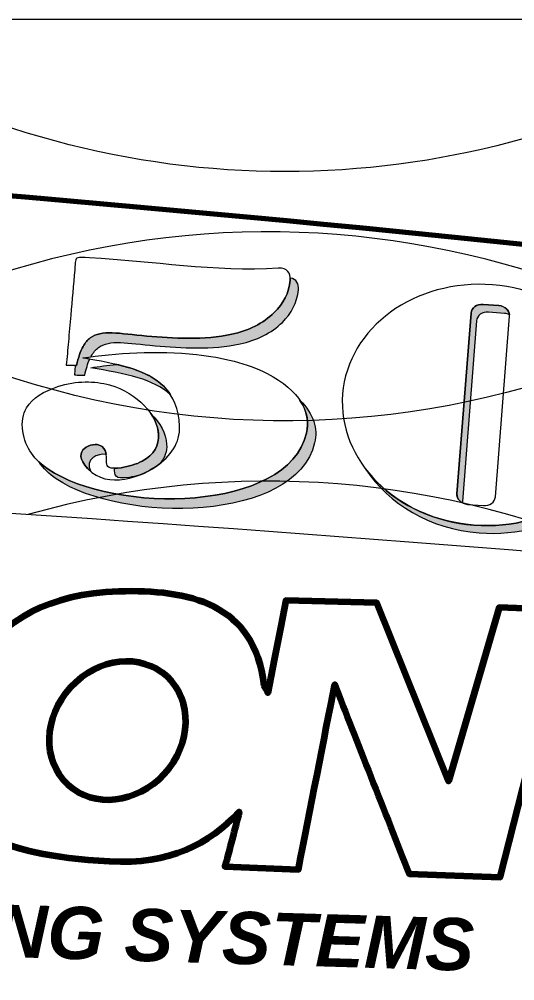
# Model space of a CAD drawing. Header units: inches. Extents: x 0 to 48, y -19.6 to 10.
# Drawn here: x 33.261 to 34.892, y 6.836 to 10 of the extents above; entities that cross this region are included whole.
import ezdxf

# ---------------------------------------------------------------- set-up
doc = ezdxf.new("R2010")
doc.units = ezdxf.units.IN
doc.header["$MEASUREMENT"] = 0
doc.layers.add('Layer 1', color=7, linetype='Continuous')

msp = doc.modelspace()

# ---------------------------------------------------------------- hatches: boundary and pattern name
at = {"layer": 'Layer 1', "true_color": 0x231f20}
h = msp.add_hatch(color=250, dxfattribs=at)
edge = h.paths.add_edge_path()
edge.add_spline(control_points=[(33.5816, 8.864), (33.5518, 8.8611), (33.5234, 8.8575), (33.4971, 8.8535), (33.5508, 8.8437), (33.6044, 8.835), (33.652, 8.8206), (33.6937, 8.8079), (33.7307, 8.7908), (33.759, 8.7646), (33.7298, 8.8099), (33.6818, 8.8353), (33.6251, 8.8526), (33.6111, 8.8568), (33.5965, 8.8606), (33.5816, 8.864)], knot_values=[0, 0, 0, 0, 1, 1, 1, 2, 2, 2, 3, 3, 3, 4, 4, 4, 5, 5, 5, 5], degree=3, periodic=1)
edge = h.paths.add_edge_path()
edge.add_spline(control_points=[(33.3253, 8.5445), (33.34, 8.5221), (33.3598, 8.5035), (33.383, 8.4879), (33.6007, 8.3404), (34.1722, 8.3451), (34.2333, 8.6063), (34.2442, 8.6526), (34.2305, 8.7015), (34.185, 8.7459), (34.2087, 8.7106), (34.2148, 8.6737), (34.2065, 8.6382), (34.1453, 8.3771), (33.5739, 8.3723), (33.3561, 8.5198), (33.345, 8.5273), (33.3347, 8.5355), (33.3253, 8.5445)], knot_values=[0, 0, 0, 0, 1, 1, 1, 2, 2, 2, 3, 3, 3, 4, 4, 4, 5, 5, 5, 6, 6, 6, 6], degree=3, periodic=1)
edge = h.paths.add_edge_path()
edge.add_spline(control_points=[(33.6235, 8.4926), (33.6347, 8.4944), (33.6458, 8.4968), (33.6566, 8.4999), (33.6771, 8.5078), (33.6964, 8.5182), (33.7132, 8.5298), (33.7168, 8.5323), (33.7204, 8.5349), (33.7239, 8.5376), (33.7407, 8.5561), (33.7476, 8.5787), (33.7462, 8.6024), (33.7441, 8.6362), (33.7253, 8.6725), (33.694, 8.703), (33.7091, 8.6807), (33.7179, 8.657), (33.7193, 8.6344), (33.7214, 8.5993), (33.7053, 8.5668), (33.6661, 8.5461), (33.6456, 8.5354), (33.6211, 8.5285), (33.5967, 8.5246), (33.588, 8.5232), (33.581, 8.5225), (33.5751, 8.5224), (33.575, 8.5007), (33.5719, 8.4844), (33.6235, 8.4926)], knot_values=[0, 0, 0, 0, 1, 1, 1, 2, 2, 2, 3, 3, 3, 4, 4, 4, 5, 5, 5, 6, 6, 6, 7, 7, 7, 8, 8, 8, 9, 9, 9, 10, 10, 10, 10], degree=3, periodic=1)
edge = h.paths.add_edge_path()
edge.add_spline(control_points=[(33.4429, 8.8298), (33.4429, 8.8298), (33.4457, 8.8612), (33.4457, 8.8612), (33.4457, 8.8612), (33.4496, 8.861), (33.4496, 8.861), (33.4556, 8.8876), (33.4626, 8.908), (33.4712, 8.9234), (33.478, 8.9356), (33.4858, 8.9448), (33.4947, 8.9515), (33.5318, 8.9795), (33.5891, 8.9657), (33.6813, 8.9576), (33.7668, 8.9502), (33.8704, 8.944), (33.9611, 8.9636), (34.0141, 8.975), (34.0644, 8.9995), (34.1003, 9.0346), (34.1297, 9.0635), (34.1493, 9.0997), (34.1527, 9.1418), (34.1529, 9.1441), (34.1529, 9.1463), (34.1529, 9.1485), (34.1741, 9.1453), (34.1811, 9.1289), (34.1796, 9.1099), (34.1762, 9.0677), (34.1565, 9.0316), (34.1271, 9.0027), (34.0913, 8.9675), (34.041, 8.9431), (33.988, 8.9316), (33.8973, 8.912), (33.7937, 8.9182), (33.7082, 8.9257), (33.6159, 8.9337), (33.5587, 8.9476), (33.5215, 8.9195), (33.5126, 8.9128), (33.5049, 8.9037), (33.4981, 8.8915), (33.4981, 8.8915), (33.4969, 8.8893), (33.4969, 8.8893), (33.4878, 8.8881), (33.4789, 8.8868), (33.4702, 8.8855), (33.4702, 8.8855), (33.493, 8.8813), (33.493, 8.8813), (33.4867, 8.8674), (33.4812, 8.8502), (33.4765, 8.829), (33.4712, 8.8294), (33.4658, 8.8294), (33.4605, 8.8294), (33.4546, 8.8294), (33.4488, 8.8294), (33.4429, 8.8298)], knot_values=[0, 0, 0, 0, 1, 1, 1, 2, 2, 2, 3, 3, 3, 4, 4, 4, 5, 5, 5, 6, 6, 6, 7, 7, 7, 8, 8, 8, 9, 9, 9, 10, 10, 10, 11, 11, 11, 12, 12, 12, 13, 13, 13, 14, 14, 14, 15, 15, 15, 16, 16, 16, 17, 17, 17, 18, 18, 18, 19, 19, 19, 20, 20, 20, 21, 21, 21, 21], degree=3, periodic=1)
edge = h.paths.add_edge_path()
edge.add_spline(control_points=[(33.4968, 8.5115), (33.4746, 8.5534), (33.5204, 8.5728), (33.5476, 8.5679), (33.5463, 8.5767), (33.5429, 8.5857), (33.5342, 8.5939), (33.5139, 8.6129), (33.4333, 8.5913), (33.4766, 8.5329), (33.4828, 8.5246), (33.4895, 8.5175), (33.4968, 8.5115)], knot_values=[0, 0, 0, 0, 0.013889, 0.013889, 0.013889, 0.027778, 0.027778, 0.027778, 0.041667, 0.041667, 0.041667, 0.055556, 0.055556, 0.055556, 0.055556], degree=3, periodic=0)
edge.add_line((33.4968, 8.5115), (33.4968, 8.5115))
h = msp.add_hatch(color=250, dxfattribs=at)
edge = h.paths.add_edge_path()
edge.add_spline(control_points=[(35.1925, 8.9164), (35.2468, 8.8453), (35.2756, 8.7594), (35.2686, 8.6692), (35.2515, 8.4509), (35.0306, 8.2901), (34.775, 8.31), (34.6127, 8.3227), (34.4755, 8.4053), (34.4014, 8.5198), (34.4785, 8.4186), (34.6071, 8.3472), (34.7571, 8.3355), (35.0126, 8.3155), (35.2336, 8.4764), (35.2507, 8.6947), (35.2569, 8.7744), (35.2351, 8.8507), (35.1925, 8.9164)], knot_values=[0, 0, 0, 0, 1, 1, 1, 2, 2, 2, 3, 3, 3, 4, 4, 4, 5, 5, 5, 6, 6, 6, 6], degree=3, periodic=1)
edge = h.paths.add_edge_path()
edge.add_spline(control_points=[(34.8054, 9.0364), (34.8054, 9.0364), (34.8578, 9.0323), (34.8578, 9.0323), (34.8639, 9.0319), (34.8695, 9.0301), (34.8744, 9.0275), (34.8731, 9.0431), (34.8585, 9.0563), (34.8399, 9.0578), (34.8399, 9.0578), (34.7874, 9.0619), (34.7874, 9.0619), (34.7671, 9.0635), (34.7493, 9.0504), (34.7479, 9.0329), (34.7479, 9.0329), (34.7015, 8.4386), (34.7015, 8.4386), (34.7005, 8.4263), (34.7079, 8.4149), (34.7194, 8.4087), (34.7193, 8.4102), (34.7193, 8.4116), (34.7194, 8.4131), (34.7194, 8.4131), (34.7659, 9.0075), (34.7659, 9.0075), (34.7672, 9.025), (34.785, 9.038), (34.8054, 9.0364)], knot_values=[0, 0, 0, 0, 0.013889, 0.013889, 0.013889, 0.027778, 0.027778, 0.027778, 0.041667, 0.041667, 0.041667, 0.055556, 0.055556, 0.055556, 0.069444, 0.069444, 0.069444, 0.083333, 0.083333, 0.083333, 0.097222, 0.097222, 0.097222, 0.111111, 0.111111, 0.111111, 0.125, 0.125, 0.125, 0.138889, 0.138889, 0.138889, 0.138889], degree=3, periodic=0)
edge.add_line((34.8054, 9.0364), (34.8054, 9.0364))

# ---------------------------------------------------------------- linework, layer by layer
at = {"layer": 'Layer 1', "lineweight": 0}
msp.add_lwpolyline([(48, 10), (48, 0), (0, 0), (0, 10), (48, 10)], dxfattribs=at)
at = {"layer": 'Layer 1', "color": 250, "lineweight": 18, "true_color": 0x231f20}
msp.add_lwpolyline([(48, 10), (48, 0), (0, 0), (0, 10), (48, 10)], dxfattribs=at)
for points, knots in [([(36.644, 10), (35.7477, 8.7892), (34.2208, 8.324), (32.8643, 8.9701), (32.3684, 9.2063), (31.9515, 9.5643), (31.6293, 10)], [0, 0, 0, 0, 1, 1, 1, 2, 2, 2, 2]), ([(35.7816, 10), (34.9236, 9.4377), (33.849, 9.3212), (32.8643, 9.7902), (32.7345, 9.852), (32.61, 9.9222), (32.4913, 10)], [0, 0, 0, 0, 1, 1, 1, 2, 2, 2, 2]), ([(36.4852, 8.1123), (35.578, 9.2232), (34.1147, 9.6309), (32.8092, 9.0091), (32.5063, 8.8648), (32.2329, 8.6751), (31.9925, 8.45)], [0, 0, 0, 0, 1, 1, 1, 2, 2, 2, 2]), ([(40.9593, 7.5749), (36.91, 8.1755), (31.8578, 8.5653), (26.3217, 8.6511), (25.6721, 9.1696), (24.8692, 9.4762), (24, 9.4762), (23.1309, 9.4762), (22.328, 9.1696), (21.6783, 8.6511), (16.1423, 8.5653), (11.0903, 8.1754), (7.0407, 7.5749)], [0, 0, 0, 0, 1, 1, 1, 2, 2, 2, 3, 3, 3, 4, 4, 4, 4]), ([(33.416, 8.8618), (33.4183, 8.8869), (33.4206, 8.9139), (33.4229, 8.939), (33.4255, 8.9681), (33.428, 8.9971), (33.4306, 9.0262), (33.435, 9.076), (33.4395, 9.1259), (33.4439, 9.1757), (33.4463, 9.2026), (33.4442, 9.2125), (33.4536, 9.2154), (33.4599, 9.2174), (33.4713, 9.2163), (33.4926, 9.2151), (33.6989, 9.2039), (33.9039, 9.1677), (34.1137, 9.1809), (34.1445, 9.1828), (34.1545, 9.1641), (34.1527, 9.1418), (34.1493, 9.0997), (34.1297, 9.0635), (34.1003, 9.0346), (34.0644, 8.9995), (34.0141, 8.975), (33.9611, 8.9636), (33.8704, 8.944), (33.7668, 8.9502), (33.6813, 8.9576), (33.5891, 8.9657), (33.5318, 8.9795), (33.4947, 8.9515), (33.4858, 8.9448), (33.478, 8.9356), (33.4712, 8.9234), (33.4626, 8.908), (33.4556, 8.8876), (33.4496, 8.861), (33.4443, 8.8614), (33.439, 8.8614), (33.4336, 8.8614), (33.4278, 8.8614), (33.4219, 8.8613), (33.416, 8.8618)], [0, 0, 0, 0, 1, 1, 1, 2, 2, 2, 3, 3, 3, 4, 4, 4, 5, 5, 5, 6, 6, 6, 7, 7, 7, 8, 8, 8, 9, 9, 9, 10, 10, 10, 11, 11, 11, 12, 12, 12, 13, 13, 13, 14, 14, 14, 15, 15, 15, 15]), ([(34.8188, 9.1262), (35.0744, 9.1062), (35.2677, 8.913), (35.2507, 8.6947), (35.2336, 8.4764), (35.0126, 8.3155), (34.7571, 8.3355), (34.5015, 8.3555), (34.3082, 8.5486), (34.3252, 8.767), (34.3423, 8.9853), (34.5633, 9.1461), (34.8188, 9.1262)], [0, 0, 0, 0, 1, 1, 1, 2, 2, 2, 3, 3, 3, 4, 4, 4, 4]), ([(34.7874, 9.0619), (34.7874, 9.0619), (34.8399, 9.0578), (34.8399, 9.0578), (34.8602, 9.0562), (34.8758, 9.0406), (34.8744, 9.0231), (34.8744, 9.0231), (34.828, 8.4287), (34.828, 8.4287), (34.8266, 8.4112), (34.8088, 8.3982), (34.7885, 8.3998), (34.7885, 8.3998), (34.736, 8.4039), (34.736, 8.4039), (34.7157, 8.4055), (34.7001, 8.4211), (34.7015, 8.4386), (34.7015, 8.4386), (34.7479, 9.0329), (34.7479, 9.0329), (34.7493, 9.0504), (34.7671, 9.0635), (34.7874, 9.0619)], [0, 0, 0, 0, 1, 1, 1, 2, 2, 2, 3, 3, 3, 4, 4, 4, 5, 5, 5, 6, 6, 6, 7, 7, 7, 8, 8, 8, 8]), ([(33.5967, 8.5246), (33.6211, 8.5285), (33.6456, 8.5354), (33.6661, 8.5461), (33.7053, 8.5668), (33.7214, 8.5993), (33.7193, 8.6344), (33.7155, 8.698), (33.6521, 8.7703), (33.5586, 8.7966), (33.5087, 8.8106), (33.4504, 8.8116), (33.3879, 8.7912), (33.3433, 8.7766), (33.305, 8.755), (33.2853, 8.7211), (33.2732, 8.7004), (33.2682, 8.675), (33.2728, 8.644), (33.2811, 8.5888), (33.3128, 8.5492), (33.3561, 8.5198), (33.5739, 8.3723), (34.1453, 8.3771), (34.2065, 8.6382), (34.2222, 8.7054), (34.1863, 8.7781), (34.0768, 8.8344), (34.0109, 8.8683), (33.9297, 8.8876), (33.8449, 8.8968), (33.7148, 8.911), (33.576, 8.9015), (33.4702, 8.8855), (33.5239, 8.8757), (33.5776, 8.867), (33.6251, 8.8526), (33.7151, 8.8252), (33.7834, 8.7771), (33.7888, 8.6615), (33.7914, 8.6067), (33.7586, 8.561), (33.7132, 8.5298), (33.6449, 8.4828), (33.5344, 8.455), (33.4766, 8.5329), (33.4333, 8.5913), (33.5139, 8.6129), (33.5342, 8.5939), (33.5703, 8.5602), (33.5149, 8.5115), (33.5967, 8.5246)], [0, 0, 0, 0, 1, 1, 1, 2, 2, 2, 3, 3, 3, 4, 4, 4, 5, 5, 5, 6, 6, 6, 7, 7, 7, 8, 8, 8, 9, 9, 9, 10, 10, 10, 11, 11, 11, 12, 12, 12, 13, 13, 13, 14, 14, 14, 15, 15, 15, 16, 16, 16, 17, 17, 17, 17])]:
    msp.add_open_spline(points, degree=3, knots=knots, dxfattribs=at)
at = {"layer": 'Layer 1', "lineweight": 0}
for points, knots in [([(24, 0.2068), (30.0303, 0.2068), (35.5362, 0.6583), (39.731, 1.4024), (39.7309, 1.4058), (39.7308, 1.4091), (39.7308, 1.4125), (39.7308, 2.3526), (40.633, 3.1148), (41.7459, 3.1148), (42.4984, 3.1148), (43.1545, 2.7662), (43.5005, 2.2498), (46.2145, 3.0284), (47.8085, 3.9766), (47.8085, 5), (47.8085, 6.0234), (46.2145, 6.9717), (43.5005, 7.7502), (43.1545, 7.2338), (42.4984, 6.8853), (41.7459, 6.8853), (40.633, 6.8853), (39.7308, 7.6474), (39.7308, 8.5875), (39.7308, 8.5909), (39.7309, 8.5942), (39.731, 8.5976), (35.5362, 9.3417), (30.0303, 9.7932), (24, 9.7932), (17.9697, 9.7932), (12.4641, 9.3416), (8.2691, 8.5976), (8.2691, 8.5942), (8.2692, 8.5909), (8.2692, 8.5875), (8.2692, 7.6474), (7.367, 6.8853), (6.2542, 6.8853), (5.5016, 6.8853), (4.8455, 7.2338), (4.4995, 7.7502), (1.7852, 6.9717), (0.1915, 6.0234), (0.1915, 5), (0.1915, 3.9766), (1.7852, 3.0283), (4.4995, 2.2498), (4.8455, 2.7662), (5.5016, 3.1148), (6.2542, 3.1148), (7.367, 3.1148), (8.2692, 2.3526), (8.2692, 1.4125), (8.2692, 1.4091), (8.2691, 1.4058), (8.2691, 1.4024), (12.4641, 0.6584), (17.9697, 0.2068), (24, 0.2068)], [0, 0, 0, 0, 1, 1, 1, 2, 2, 2, 3, 3, 3, 4, 4, 4, 5, 5, 5, 6, 6, 6, 7, 7, 7, 8, 8, 8, 9, 9, 9, 10, 10, 10, 11, 11, 11, 12, 12, 12, 13, 13, 13, 14, 14, 14, 15, 15, 15, 16, 16, 16, 17, 17, 17, 18, 18, 18, 19, 19, 19, 20, 20, 20, 20]), ([(33.416, 8.8618), (33.4183, 8.8869), (33.4206, 8.9139), (33.4229, 8.939), (33.4255, 8.9681), (33.428, 8.9971), (33.4306, 9.0262), (33.435, 9.076), (33.4395, 9.1259), (33.4439, 9.1757), (33.4463, 9.2026), (33.4442, 9.2125), (33.4536, 9.2154), (33.4599, 9.2174), (33.4713, 9.2163), (33.4926, 9.2151), (33.6989, 9.2039), (33.9039, 9.1677), (34.1137, 9.1809), (34.1445, 9.1828), (34.1545, 9.1641), (34.1527, 9.1418), (34.1493, 9.0997), (34.1297, 9.0635), (34.1003, 9.0346), (34.0644, 8.9995), (34.0141, 8.975), (33.9611, 8.9636), (33.8704, 8.944), (33.7668, 8.9502), (33.6813, 8.9576), (33.5891, 8.9657), (33.5318, 8.9795), (33.4947, 8.9515), (33.4858, 8.9448), (33.478, 8.9356), (33.4712, 8.9234), (33.4626, 8.908), (33.4556, 8.8876), (33.4496, 8.861), (33.4443, 8.8614), (33.439, 8.8614), (33.4336, 8.8614), (33.4278, 8.8614), (33.4219, 8.8613), (33.416, 8.8618)], [0, 0, 0, 0, 1, 1, 1, 2, 2, 2, 3, 3, 3, 4, 4, 4, 5, 5, 5, 6, 6, 6, 7, 7, 7, 8, 8, 8, 9, 9, 9, 10, 10, 10, 11, 11, 11, 12, 12, 12, 13, 13, 13, 14, 14, 14, 15, 15, 15, 15]), ([(33.4429, 8.8298), (33.4429, 8.8298), (33.4457, 8.8612), (33.4457, 8.8612), (33.4457, 8.8612), (33.4496, 8.861), (33.4496, 8.861), (33.4556, 8.8876), (33.4626, 8.908), (33.4712, 8.9234), (33.478, 8.9356), (33.4858, 8.9448), (33.4947, 8.9515), (33.5318, 8.9795), (33.5891, 8.9657), (33.6813, 8.9576), (33.7668, 8.9502), (33.8704, 8.944), (33.9611, 8.9636), (34.0141, 8.975), (34.0644, 8.9995), (34.1003, 9.0346), (34.1297, 9.0635), (34.1493, 9.0997), (34.1527, 9.1418), (34.1529, 9.1441), (34.1529, 9.1463), (34.1529, 9.1485), (34.1741, 9.1453), (34.1811, 9.1289), (34.1796, 9.1099), (34.1762, 9.0677), (34.1565, 9.0316), (34.1271, 9.0027), (34.0913, 8.9675), (34.041, 8.9431), (33.988, 8.9316), (33.8973, 8.912), (33.7937, 8.9182), (33.7082, 8.9257), (33.6159, 8.9337), (33.5587, 8.9476), (33.5215, 8.9195), (33.5126, 8.9128), (33.5049, 8.9037), (33.4981, 8.8915), (33.4981, 8.8915), (33.4969, 8.8893), (33.4969, 8.8893), (33.4878, 8.8881), (33.4789, 8.8868), (33.4702, 8.8855), (33.4702, 8.8855), (33.493, 8.8813), (33.493, 8.8813), (33.4867, 8.8674), (33.4812, 8.8502), (33.4765, 8.829), (33.4712, 8.8294), (33.4658, 8.8294), (33.4605, 8.8294), (33.4546, 8.8294), (33.4488, 8.8294), (33.4429, 8.8298)], [0, 0, 0, 0, 1, 1, 1, 2, 2, 2, 3, 3, 3, 4, 4, 4, 5, 5, 5, 6, 6, 6, 7, 7, 7, 8, 8, 8, 9, 9, 9, 10, 10, 10, 11, 11, 11, 12, 12, 12, 13, 13, 13, 14, 14, 14, 15, 15, 15, 16, 16, 16, 17, 17, 17, 18, 18, 18, 19, 19, 19, 20, 20, 20, 21, 21, 21, 21]), ([(34.8188, 9.1262), (35.0744, 9.1062), (35.2677, 8.913), (35.2507, 8.6947), (35.2336, 8.4764), (35.0126, 8.3155), (34.7571, 8.3355), (34.5015, 8.3555), (34.3082, 8.5486), (34.3252, 8.767), (34.3423, 8.9853), (34.5633, 9.1461), (34.8188, 9.1262)], [0, 0, 0, 0, 1, 1, 1, 2, 2, 2, 3, 3, 3, 4, 4, 4, 4]), ([(34.7874, 9.0619), (34.7874, 9.0619), (34.8399, 9.0578), (34.8399, 9.0578), (34.8602, 9.0562), (34.8758, 9.0406), (34.8744, 9.0231), (34.8744, 9.0231), (34.828, 8.4287), (34.828, 8.4287), (34.8266, 8.4112), (34.8088, 8.3982), (34.7885, 8.3998), (34.7885, 8.3998), (34.736, 8.4039), (34.736, 8.4039), (34.7157, 8.4055), (34.7001, 8.4211), (34.7015, 8.4386), (34.7015, 8.4386), (34.7479, 9.0329), (34.7479, 9.0329), (34.7493, 9.0504), (34.7671, 9.0635), (34.7874, 9.0619)], [0, 0, 0, 0, 1, 1, 1, 2, 2, 2, 3, 3, 3, 4, 4, 4, 5, 5, 5, 6, 6, 6, 7, 7, 7, 8, 8, 8, 8]), ([(34.8054, 9.0364), (34.8054, 9.0364), (34.8578, 9.0323), (34.8578, 9.0323), (34.8639, 9.0319), (34.8695, 9.0301), (34.8744, 9.0275), (34.8731, 9.0431), (34.8585, 9.0563), (34.8399, 9.0578), (34.8399, 9.0578), (34.7874, 9.0619), (34.7874, 9.0619), (34.7671, 9.0635), (34.7493, 9.0504), (34.7479, 9.0329), (34.7479, 9.0329), (34.7015, 8.4386), (34.7015, 8.4386), (34.7005, 8.4263), (34.7079, 8.4149), (34.7194, 8.4087), (34.7193, 8.4102), (34.7193, 8.4116), (34.7194, 8.4131), (34.7194, 8.4131), (34.7659, 9.0075), (34.7659, 9.0075), (34.7672, 9.025), (34.785, 9.038), (34.8054, 9.0364)], [0, 0, 0, 0, 1, 1, 1, 2, 2, 2, 3, 3, 3, 4, 4, 4, 5, 5, 5, 6, 6, 6, 7, 7, 7, 8, 8, 8, 9, 9, 9, 10, 10, 10, 10]), ([(33.5967, 8.5246), (33.6211, 8.5285), (33.6456, 8.5354), (33.6661, 8.5461), (33.7053, 8.5668), (33.7214, 8.5993), (33.7193, 8.6344), (33.7155, 8.698), (33.6521, 8.7703), (33.5586, 8.7966), (33.5087, 8.8106), (33.4504, 8.8116), (33.3879, 8.7912), (33.3433, 8.7766), (33.305, 8.755), (33.2853, 8.7211), (33.2732, 8.7004), (33.2682, 8.675), (33.2728, 8.644), (33.2811, 8.5888), (33.3128, 8.5492), (33.3561, 8.5198), (33.5739, 8.3723), (34.1453, 8.3771), (34.2065, 8.6382), (34.2222, 8.7054), (34.1863, 8.7781), (34.0768, 8.8344), (34.0109, 8.8683), (33.9297, 8.8876), (33.8449, 8.8968), (33.7148, 8.911), (33.576, 8.9015), (33.4702, 8.8855), (33.5239, 8.8757), (33.5776, 8.867), (33.6251, 8.8526), (33.7151, 8.8252), (33.7834, 8.7771), (33.7888, 8.6615), (33.7914, 8.6067), (33.7586, 8.561), (33.7132, 8.5298), (33.6449, 8.4828), (33.5344, 8.455), (33.4766, 8.5329), (33.4333, 8.5913), (33.5139, 8.6129), (33.5342, 8.5939), (33.5703, 8.5602), (33.5149, 8.5115), (33.5967, 8.5246)], [0, 0, 0, 0, 1, 1, 1, 2, 2, 2, 3, 3, 3, 4, 4, 4, 5, 5, 5, 6, 6, 6, 7, 7, 7, 8, 8, 8, 9, 9, 9, 10, 10, 10, 11, 11, 11, 12, 12, 12, 13, 13, 13, 14, 14, 14, 15, 15, 15, 16, 16, 16, 17, 17, 17, 17]), ([(35.1925, 8.9164), (35.2468, 8.8453), (35.2756, 8.7594), (35.2686, 8.6692), (35.2515, 8.4509), (35.0306, 8.2901), (34.775, 8.31), (34.6127, 8.3227), (34.4755, 8.4053), (34.4014, 8.5198), (34.4785, 8.4186), (34.6071, 8.3472), (34.7571, 8.3355), (35.0126, 8.3155), (35.2336, 8.4764), (35.2507, 8.6947), (35.2569, 8.7744), (35.2351, 8.8507), (35.1925, 8.9164)], [0, 0, 0, 0, 1, 1, 1, 2, 2, 2, 3, 3, 3, 4, 4, 4, 5, 5, 5, 6, 6, 6, 6]), ([(33.5816, 8.864), (33.5518, 8.8611), (33.5234, 8.8575), (33.4971, 8.8535), (33.5508, 8.8437), (33.6044, 8.835), (33.652, 8.8206), (33.6937, 8.8079), (33.7307, 8.7908), (33.759, 8.7646), (33.7298, 8.8099), (33.6818, 8.8353), (33.6251, 8.8526), (33.6111, 8.8568), (33.5965, 8.8606), (33.5816, 8.864)], [0, 0, 0, 0, 1, 1, 1, 2, 2, 2, 3, 3, 3, 4, 4, 4, 5, 5, 5, 5]), ([(33.3253, 8.5445), (33.34, 8.5221), (33.3598, 8.5035), (33.383, 8.4879), (33.6007, 8.3404), (34.1722, 8.3451), (34.2333, 8.6063), (34.2442, 8.6526), (34.2305, 8.7015), (34.185, 8.7459), (34.2087, 8.7106), (34.2148, 8.6737), (34.2065, 8.6382), (34.1453, 8.3771), (33.5739, 8.3723), (33.3561, 8.5198), (33.345, 8.5273), (33.3347, 8.5355), (33.3253, 8.5445)], [0, 0, 0, 0, 1, 1, 1, 2, 2, 2, 3, 3, 3, 4, 4, 4, 5, 5, 5, 6, 6, 6, 6]), ([(33.6235, 8.4926), (33.6347, 8.4944), (33.6458, 8.4968), (33.6566, 8.4999), (33.6771, 8.5078), (33.6964, 8.5182), (33.7132, 8.5298), (33.7168, 8.5323), (33.7204, 8.5349), (33.7239, 8.5376), (33.7407, 8.5561), (33.7476, 8.5787), (33.7462, 8.6024), (33.7441, 8.6362), (33.7253, 8.6725), (33.694, 8.703), (33.7091, 8.6807), (33.7179, 8.657), (33.7193, 8.6344), (33.7214, 8.5993), (33.7053, 8.5668), (33.6661, 8.5461), (33.6456, 8.5354), (33.6211, 8.5285), (33.5967, 8.5246), (33.588, 8.5232), (33.581, 8.5225), (33.5751, 8.5224), (33.575, 8.5007), (33.5719, 8.4844), (33.6235, 8.4926)], [0, 0, 0, 0, 1, 1, 1, 2, 2, 2, 3, 3, 3, 4, 4, 4, 5, 5, 5, 6, 6, 6, 7, 7, 7, 8, 8, 8, 9, 9, 9, 10, 10, 10, 10]), ([(33.4968, 8.5115), (33.4746, 8.5534), (33.5204, 8.5728), (33.5476, 8.5679), (33.5463, 8.5767), (33.5429, 8.5857), (33.5342, 8.5939), (33.5139, 8.6129), (33.4333, 8.5913), (33.4766, 8.5329), (33.4828, 8.5246), (33.4895, 8.5175), (33.4968, 8.5115)], [0, 0, 0, 0, 1, 1, 1, 2, 2, 2, 3, 3, 3, 4, 4, 4, 4])]:
    msp.add_open_spline(points, degree=3, knots=knots, dxfattribs=at)
at = {"layer": 'Layer 1', "color": 177, "lineweight": 70, "true_color": 0x2e3092}
msp.add_open_spline([(24, 0.2068), (30.0303, 0.2068), (35.5362, 0.6583), (39.731, 1.4024), (39.7309, 1.4058), (39.7308, 1.4091), (39.7308, 1.4125), (39.7308, 2.3526), (40.633, 3.1148), (41.7459, 3.1148), (42.4984, 3.1148), (43.1545, 2.7662), (43.5005, 2.2498), (46.2145, 3.0284), (47.8085, 3.9766), (47.8085, 5), (47.8085, 6.0234), (46.2145, 6.9717), (43.5005, 7.7502), (43.1545, 7.2338), (42.4984, 6.8853), (41.7459, 6.8853), (40.633, 6.8853), (39.7308, 7.6474), (39.7308, 8.5875), (39.7308, 8.5909), (39.7309, 8.5942), (39.731, 8.5976), (35.5362, 9.3417), (30.0303, 9.7932), (24, 9.7932), (17.9697, 9.7932), (12.4641, 9.3416), (8.2691, 8.5976), (8.2691, 8.5942), (8.2692, 8.5909), (8.2692, 8.5875), (8.2692, 7.6474), (7.367, 6.8853), (6.2542, 6.8853), (5.5016, 6.8853), (4.8455, 7.2338), (4.4995, 7.7502), (1.7852, 6.9717), (0.1915, 6.0234), (0.1915, 5), (0.1915, 3.9766), (1.7852, 3.0283), (4.4995, 2.2498), (4.8455, 2.7662), (5.5016, 3.1148), (6.2542, 3.1148), (7.367, 3.1148), (8.2692, 2.3526), (8.2692, 1.4125), (8.2692, 1.4091), (8.2691, 1.4058), (8.2691, 1.4024), (12.4641, 0.6584), (17.9697, 0.2068), (24, 0.2068)], degree=3, knots=[0, 0, 0, 0, 1, 1, 1, 2, 2, 2, 3, 3, 3, 4, 4, 4, 5, 5, 5, 6, 6, 6, 7, 7, 7, 8, 8, 8, 9, 9, 9, 10, 10, 10, 11, 11, 11, 12, 12, 12, 13, 13, 13, 14, 14, 14, 15, 15, 15, 16, 16, 16, 17, 17, 17, 18, 18, 18, 19, 19, 19, 20, 20, 20, 20], dxfattribs=at)
at = {"layer": 'Layer 1', "color": 250, "lineweight": 18, "true_color": 0x231f20}
msp.add_open_spline([(35.2864, 8.2198), (34.665, 8.4976), (33.968, 8.5621), (33.2894, 8.3702)], degree=3, dxfattribs=at)
at = {"layer": 'Layer 1', "color": 250, "lineweight": 106, "true_color": 0x231f20}
for points, knots in [([(30.7897, 7.3336), (30.7897, 7.3336), (30.5871, 8.2291), (30.5871, 8.2291), (30.5871, 8.2291), (30.851, 8.2189), (30.851, 8.2189), (30.851, 8.2189), (30.9999, 7.6037), (30.9999, 7.6037), (30.9999, 7.6037), (31.4623, 8.1953), (31.4623, 8.1953), (31.4623, 8.1953), (31.9255, 8.1774), (31.9255, 8.1774), (31.9255, 8.1774), (31.8824, 7.9981), (31.8824, 7.9981), (31.9244, 8.0317), (31.9548, 8.0565), (31.981, 8.076), (32.0231, 8.1074), (32.0612, 8.1297), (32.0977, 8.1453), (32.1339, 8.1608), (32.223, 8.1661), (32.3333, 8.166), (32.5724, 8.1656), (32.911, 8.1394), (33.0264, 8.1349), (33.0264, 8.1349), (33.183, 8.1255), (33.183, 8.1255), (33.183, 8.1255), (33.1173, 7.8837), (33.1173, 7.8837), (33.2089, 8.0225), (33.3585, 8.1103), (33.5882, 8.1172), (33.8178, 8.124), (34.0368, 8.0784), (34.0669, 7.8078), (34.0722, 7.8021), (34.0761, 7.7916), (34.0789, 7.784), (34.0789, 7.784), (34.1002, 7.8928), (34.1002, 7.8928), (34.1002, 7.8928), (34.1216, 8.0017), (34.1216, 8.0017), (34.1216, 8.0017), (34.1385, 8.0881), (34.1385, 8.0881), (34.1385, 8.0881), (34.4383, 8.0804), (34.4383, 8.0804), (34.4383, 8.0804), (34.6737, 7.4933), (34.6737, 7.4933), (34.6737, 7.4933), (34.8402, 8.0649), (34.8402, 8.0649), (34.8402, 8.0649), (35.0677, 8.0561), (35.0677, 8.0561), (35.0677, 8.0561), (34.8438, 7.1771), (34.8438, 7.1771), (34.8438, 7.1771), (34.5439, 7.1887), (34.5439, 7.1887), (34.4669, 7.3855), (34.3672, 7.6348), (34.2993, 7.8107), (34.2656, 7.6376), (34.2174, 7.3949), (34.1798, 7.2027), (34.1798, 7.2027), (33.9381, 7.2121), (33.9381, 7.2121), (33.9531, 7.2689), (33.9701, 7.3344), (33.9852, 7.3922), (33.8861, 7.2875), (33.757, 7.2179), (33.5578, 7.2297), (33.1731, 7.2524), (33.0336, 7.3377), (33.0352, 7.5461), (33.0233, 7.4826), (32.998, 7.3542), (32.9775, 7.2492), (32.9775, 7.2492), (32.718, 7.2592), (32.718, 7.2592), (32.7379, 7.3421), (32.7611, 7.4377), (32.7716, 7.4831), (32.7293, 7.4128), (32.6998, 7.3585), (32.6596, 7.3229), (32.6176, 7.2858), (32.5819, 7.2651), (32.4896, 7.2687), (32.4896, 7.2687), (31.4848, 7.3068), (31.4848, 7.3068), (31.5485, 7.5622), (31.6281, 7.8772), (31.6886, 8.1205), (31.4941, 7.8748), (31.2566, 7.5762), (31.0562, 7.3233), (31.0562, 7.3233), (30.7897, 7.3336), (30.7897, 7.3336)], [0, 0, 0, 0, 1, 1, 1, 2, 2, 2, 3, 3, 3, 4, 4, 4, 5, 5, 5, 6, 6, 6, 7, 7, 7, 8, 8, 8, 9, 9, 9, 10, 10, 10, 11, 11, 11, 12, 12, 12, 13, 13, 13, 14, 14, 14, 15, 15, 15, 16, 16, 16, 17, 17, 17, 18, 18, 18, 19, 19, 19, 20, 20, 20, 21, 21, 21, 22, 22, 22, 23, 23, 23, 24, 24, 24, 25, 25, 25, 26, 26, 26, 27, 27, 27, 28, 28, 28, 29, 29, 29, 30, 30, 30, 31, 31, 31, 32, 32, 32, 33, 33, 33, 34, 34, 34, 35, 35, 35, 36, 36, 36, 37, 37, 37, 38, 38, 38, 39, 39, 39, 39]), ([(33.7478, 7.8372), (33.8331, 7.7586), (33.829, 7.6155), (33.7386, 7.5174), (33.6483, 7.4194), (33.5059, 7.4037), (33.4207, 7.4823), (33.3354, 7.5608), (33.3395, 7.704), (33.4298, 7.802), (33.5202, 7.9001), (33.6626, 7.9158), (33.7478, 7.8372)], [0, 0, 0, 0, 1, 1, 1, 2, 2, 2, 3, 3, 3, 4, 4, 4, 4])]:
    msp.add_open_spline(points, degree=3, knots=knots, dxfattribs=at)

# ---------------------------------------------------------------- texts
at = {"layer": 'Layer 1', "color": 250, "true_color": 0x231f20, "insert": (31.5329, 6.9624), "char_height": 0.172369, "attachment_point": 7, "rotation": 358.2924}
msp.add_mtext('\\fArial|b1|i1|c0|p34;\\W1;VING & ROUTING SYSTEMS', dxfattribs=at)

doc.saveas('drawing.dxf')
